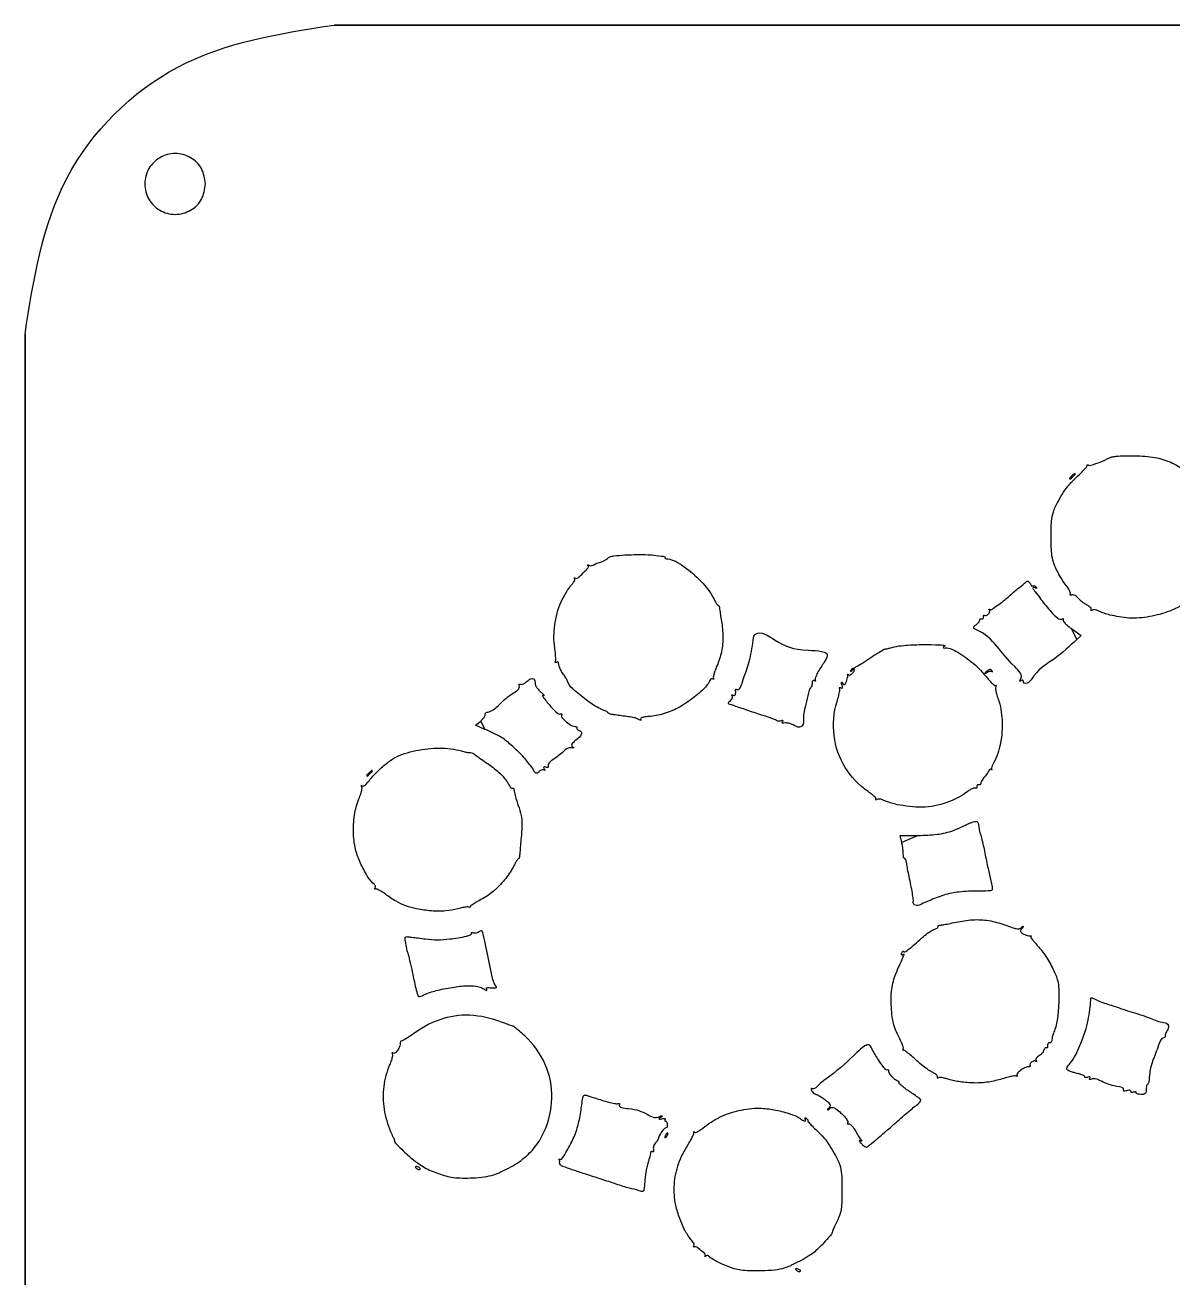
# Model space of a CAD drawing. Extents: x 39 to 164, y 11 to 266.
# Drawn here: x 39 to 113.3, y 185.1 to 266.2 of the extents above; entities that cross this region are included whole.
import ezdxf

# ---------------------------------------------------------------- set-up
doc = ezdxf.new("R2010")
doc.units = 0
doc.layers.add('Back', color=7, linetype='CONTINUOUS')
doc.layers.add('Layer_1', color=7, linetype='CONTINUOUS')

msp = doc.modelspace()

# ---------------------------------------------------------------- linework, layer by layer
at = {"layer": 'Back', "color": 7}
for points in [[(106.586996, 236.827279), (106.586996, 236.827279)], [(109.196931, 227.989346), (109.19694, 227.989357)], [(106.720993, 227.10886), (107.353216, 226.660474), (107.063317, 226.407047)], [(101.11854, 224.204497), (101.118546, 224.204506)], [(103.604204, 223.700649), (103.604207, 223.700652)], [(68.757504, 220.590089), (68.150765, 220.856907), (68.479413, 221.130028)], [(78.623327, 221.281257), (78.623327, 221.281248)], [(88.704976, 220.88833), (88.704976, 220.888341)], [(61.099426, 217.614981), (61.099426, 217.614981)], [(71.849821, 218.050156), (71.84979, 218.050168)], [(95.426059, 215.715476), (95.426062, 215.715513)], [(95.733825, 213.276898), (95.638832, 213.727187), (96.79408, 213.728033)], [(96.543772, 209.241408), (96.543772, 209.241233)], [(64.33078, 208.975578), (64.330783, 208.975592)], [(64.406196, 203.379833), (64.406196, 203.379833)], [(99.625635, 197.761401), (99.625635, 197.761393)], [(110.907364, 197.086935), (110.907364, 197.08693)], [(80.433421, 194.309936), (80.433421, 194.309936)], [(93.090486, 193.815071), (93.090486, 193.815071)], [(64.269521, 192.232056), (64.269521, 192.232056)], [(66.227906, 191.689946), (66.227906, 191.689946)], [(77.256219, 191.160607), (77.256214, 191.16061)], [(84.892859, 185.679206), (84.892859, 185.679217)], [(88.877552, 185.62783), (88.877552, 185.62783)]]:
    msp.add_lwpolyline(points, close=True, dxfattribs=at)
for points, knots in [([(109.19694, 227.989357), (109.075002, 228.028079), (108.851277, 228.099125), (108.568607, 228.195398), (108.383912, 228.28177), (108.261107, 228.338268), (108.155048, 228.339381), (108.065466, 228.318293), (108.013376, 228.266572), (107.955506, 228.293148), (108.012754, 228.350356), (107.984266, 228.44642), (107.882169, 228.543001), (107.718529, 228.636244), (107.521003, 228.751057), (107.328681, 228.90056), (107.171546, 229.065525), (107.033373, 229.206564), (106.892041, 229.286616), (106.761719, 229.29987), (106.689386, 229.256451), (106.618692, 229.287044), (106.675019, 229.365388), (106.631703, 229.49913), (106.535103, 229.690337), (106.350094, 229.933233), (106.128194, 230.243805), (105.909678, 230.616244), (105.686384, 231.048096), (105.484414, 231.543401), (105.402687, 232.241008), (105.413409, 233.085897), (105.385777, 233.939848), (105.528279, 234.727771), (105.854331, 235.332762), (106.18626, 235.935921), (106.58482, 236.459194), (107.002569, 236.87854), (107.388916, 237.216089), (107.5847, 237.472182), (107.751468, 237.612349), (107.719848, 237.704714), (107.772013, 237.719702), (107.887246, 237.633093), (108.24715, 237.800839), (108.741257, 237.908474), (109.201159, 238.211063), (109.694293, 238.282159), (110.192633, 238.298435), (111.029688, 238.302312), (112.04699, 238.241353), (113.173131, 237.921644), (113.877147, 237.478197), (114.345902, 237.126006), (114.543286, 237.03658), (114.692035, 236.932945), (114.735029, 236.992267), (114.762728, 236.975385), (114.695028, 236.92174), (114.838683, 236.775549), (114.933945, 236.553452), (115.527912, 235.849836), (116.17513, 234.54753), (116.368502, 232.537263), (115.950848, 231.119015), (115.523422, 230.342236), (115.387161, 230.100457), (115.277453, 229.9323), (115.126625, 229.797249), (114.940073, 229.58319), (114.70157, 229.319877), (114.457183, 229.053544), (114.281813, 228.909308), (114.139457, 228.795363), (114.084471, 228.85426), (114.042642, 228.817918), (114.055106, 228.721875), (113.828515, 228.609112), (113.538151, 228.437078), (112.826809, 228.128533), (111.793324, 227.846344), (110.461429, 227.732782), (109.606527, 227.90624), (109.196931, 227.989346)], [0, 0, 0, 0, 0.384055, 0.704649, 0.893157, 0.997896, 1.105336, 1.203546, 1.272359, 1.299028, 1.35309, 1.437178, 1.57687, 1.765747, 2.002007, 2.261946, 2.492574, 2.685861, 2.851236, 2.972916, 3.055263, 3.096056, 3.151175, 3.273882, 3.501977, 3.798097, 4.184616, 4.648341, 5.090901, 5.644528, 6.240536, 7.180807, 8.18219, 8.798564, 9.555055, 10.225854, 10.866596, 11.516102, 12.009973, 12.374874, 12.536367, 12.576912, 12.60829, 12.665129, 12.988986, 13.613856, 14.28106, 14.562264, 15.09881, 15.777484, 17.073117, 18.148454, 19.234267, 19.58683, 19.8479, 19.966541, 20.002898, 20.013533, 20.045623, 20.172714, 20.466074, 20.866888, 22.83192, 24.795278, 26.768243, 27.155186, 27.454525, 27.602236, 27.753719, 28.058856, 28.451721, 28.831234, 29.103223, 29.217311, 29.259696, 29.293435, 29.349346, 29.526884, 29.920399, 30.451256, 31.794669, 33.15279, 34.401997, 34.401997, 34.401997, 34.401997]), ([(106.586996, 236.827279), (106.596408, 236.842723), (106.624645, 236.889059), (106.703747, 236.960098), (106.80891, 237.019354), (106.899731, 237.173181), (106.991633, 237.084637), (106.801675, 236.972831), (106.755348, 236.878893), (106.624961, 236.750162), (106.596684, 236.807601), (106.586996, 236.827279)], [0, 0, 0, 0, 0.054319, 0.16297, 0.304261, 0.469761, 0.488035, 0.651934, 0.860233, 0.967735, 1.023754, 1.023754, 1.023754, 1.023754]), ([(78.623327, 221.281248), (78.55406, 221.303618), (78.365911, 221.36438), (78.020489, 221.416611), (77.606692, 221.466118), (77.213929, 221.51367), (76.931671, 221.55579), (76.758217, 221.619633), (76.655546, 221.740775), (76.448511, 221.823808), (76.004768, 222.010937), (75.343539, 222.440393), (74.683609, 222.995238), (74.192865, 223.427835), (74.100753, 223.7457), (73.98502, 223.926616), (73.83583, 224.150957), (73.682538, 224.387726), (73.575497, 224.608994), (73.521551, 224.784762), (73.528401, 224.905876), (73.460552, 224.977892), (73.383788, 224.949586), (73.338128, 224.904365), (73.281028, 224.931231), (73.35772, 225.017647), (73.328132, 225.190597), (73.331405, 225.489674), (73.197543, 226.213099), (73.214684, 227.374528), (73.594225, 228.814365), (74.145683, 229.703851), (74.517393, 230.130142), (74.571123, 230.252737), (74.579499, 230.346964), (74.510013, 230.389979), (74.555772, 230.41643), (74.676576, 230.29227), (75.013866, 230.609063), (75.186367, 230.803736), (75.543817, 231.113957), (75.380846, 231.231709), (75.432099, 231.252791), (75.575411, 231.113663), (76.003859, 231.394008), (76.473268, 231.438869), (76.797831, 231.773536), (77.247722, 231.839719), (77.843859, 231.882206), (78.645454, 231.908888), (79.493467, 231.896463), (79.974427, 231.816547), (80.42885, 231.789199), (80.399837, 231.650834), (80.492904, 231.624024), (80.886004, 231.60901), (81.740828, 231.094807), (82.716862, 230.25108), (83.403869, 229.415422), (83.658765, 228.865248), (83.751896, 228.706627), (83.828451, 228.619009), (83.896811, 228.599203), (83.923662, 228.536978), (83.938911, 228.429073), (83.961758, 228.217565), (84.015028, 227.885467), (84.120227, 227.289779), (84.188793, 226.4781), (84.069949, 225.494993), (83.817603, 224.781667), (83.607162, 224.309969), (83.557399, 224.081506), (83.519706, 223.927738), (83.590756, 223.857286), (83.543709, 223.819257), (83.49548, 223.869408), (83.41317, 223.875517), (83.331458, 223.81083), (83.214051, 223.513441), (82.742635, 223.022138), (81.979761, 222.410256), (81.18335, 221.91106), (80.493263, 221.647221), (79.972264, 221.49541), (79.516171, 221.437822), (79.143739, 221.398197), (78.944843, 221.372595), (78.778846, 221.286792), (78.897317, 221.178052), (78.730688, 221.200086), (78.67003, 221.245947), (78.623327, 221.281257)], [0, 0, 0, 0, 0.218128, 0.592502, 1.044135, 1.470115, 1.777407, 1.903821, 2.00995, 2.242705, 2.555976, 3.46487, 4.57068, 5.200455, 5.325635, 5.554233, 5.839144, 6.136284, 6.398727, 6.574982, 6.682921, 6.750479, 6.829287, 6.898191, 6.924821, 6.979281, 7.145648, 7.462305, 7.864753, 9.35212, 10.9005, 12.276115, 12.45152, 12.587195, 12.673212, 12.72286, 12.740357, 12.800663, 13.149411, 13.695549, 14.011839, 14.061096, 14.080065, 14.144625, 14.587543, 15.279161, 15.620898, 15.898712, 16.608712, 17.424071, 18.337709, 18.996723, 19.232546, 19.280113, 19.351943, 19.463615, 20.536538, 22.088411, 23.442351, 23.705224, 23.902954, 23.997205, 24.043183, 24.1055, 24.182499, 24.37595, 24.739186, 25.193683, 26.189866, 27.172257, 28.135758, 28.455932, 28.709113, 28.848826, 28.906343, 28.931573, 28.993753, 29.072325, 29.16437, 29.282392, 30.023109, 31.149383, 32.237841, 32.815924, 33.364117, 33.85557, 34.208682, 34.44788, 34.535621, 34.630147, 34.689063, 34.886229, 34.886229, 34.886229, 34.886229]), ([(103.604207, 223.700652), (103.600716, 223.720841), (103.593874, 223.760416), (103.522189, 223.773769), (103.462441, 223.749533), (103.411409, 223.699789), (103.35793, 223.736659), (103.66104, 224.071621), (102.702554, 224.937231), (101.936279, 225.952019), (101.109855, 226.843994), (100.377556, 227.105295), (100.399498, 227.282579), (100.557462, 227.347566), (100.673787, 227.464959), (100.759095, 227.564484), (100.780718, 227.652109), (100.772134, 227.721753), (100.834794, 227.755081), (100.899802, 227.744931), (100.974983, 227.74131), (101.029292, 227.800571), (101.025025, 227.874079), (101.008283, 227.936928), (101.049733, 227.992458), (101.141115, 227.939876), (101.296355, 227.979026), (101.409596, 228.128293), (101.453422, 228.280103), (101.354379, 228.352574), (101.406516, 228.370972), (101.492169, 228.279306), (101.77642, 228.526896), (102.160366, 228.754628), (102.692471, 229.216396), (103.202234, 229.686245), (103.605389, 229.934026), (103.828405, 230.209492), (103.956932, 230.152573), (104.012894, 230.086806), (104.054998, 229.999987), (104.0957, 229.919187), (104.162211, 229.864177), (104.231829, 229.879489), (104.296866, 229.90097), (104.372504, 229.86417), (104.414097, 229.808014), (104.470905, 229.748761), (104.422169, 229.699439), (104.354059, 229.772914), (104.131136, 229.800673), (104.506541, 229.341244), (104.766045, 228.9376), (105.328207, 228.282531), (105.706875, 227.860109), (106.052713, 227.659273), (106.152427, 227.7678), (106.214417, 227.73648), (106.131433, 227.660017), (106.257834, 227.506883), (106.42741, 227.326794), (106.613344, 227.188771), (106.720993, 227.10886)], [0, 0, 0, 0, 0.055886, 0.109546, 0.186265, 0.256782, 0.282927, 0.345035, 1.279115, 3.039343, 4.767748, 4.935433, 5.021611, 5.229082, 5.392792, 5.525995, 5.610105, 5.662509, 5.715923, 5.789921, 5.863794, 5.927387, 6.003483, 6.074333, 6.117761, 6.171566, 6.342664, 6.552621, 6.719724, 6.766955, 6.786184, 6.850458, 7.089066, 7.63372, 8.381497, 9.126988, 9.678472, 9.91795, 9.982012, 10.070643, 10.17361, 10.269612, 10.345146, 10.406951, 10.472033, 10.546862, 10.632997, 10.705143, 10.731428, 10.80372, 10.943061, 11.222038, 11.877614, 12.903175, 13.511345, 13.776819, 13.852779, 13.879938, 13.941533, 14.075094, 14.360876, 14.753846, 14.753846, 14.753846, 14.753846]), ([(88.704976, 220.888341), (88.627053, 220.917681), (88.480911, 220.972707), (88.279105, 221.009062), (88.127244, 221.019909), (88.038593, 220.963277), (87.974882, 221.013914), (88.020549, 221.073009), (88.068013, 221.137282), (87.992416, 221.181511), (87.913697, 221.132024), (87.809383, 221.11596), (87.702184, 221.118523), (87.602676, 221.175288), (87.470011, 221.253963), (87.263664, 221.3281), (86.981357, 221.418701), (86.613974, 221.529135), (86.179837, 221.67301), (85.71843, 221.828746), (85.295162, 221.980205), (84.939132, 222.088903), (84.715267, 222.186358), (84.527059, 222.200913), (84.513602, 222.356506), (84.645868, 222.428059), (84.731822, 222.545633), (84.777233, 222.659851), (84.775906, 222.75133), (84.714773, 222.810186), (84.769729, 222.846764), (84.824689, 222.785643), (84.950069, 222.776577), (85.000723, 222.955197), (84.975748, 223.06371), (84.971266, 223.177243), (85.025109, 223.189718), (85.237113, 223.047405), (85.560712, 224.121593), (85.88532, 224.887244), (86.063182, 225.958916), (86.138014, 226.526519), (86.173818, 226.685581), (86.597476, 227.005581), (87.949607, 226.038691), (88.922023, 225.663298), (91.072447, 225.687128), (90.837683, 225.142229), (90.694058, 224.917278), (90.493165, 224.602881), (90.282087, 224.275598), (90.178538, 224.010708), (90.089905, 223.820637), (90.179528, 223.741653), (90.127728, 223.697103), (90.076744, 223.750939), (89.996927, 223.77619), (89.931847, 223.692753), (89.936099, 223.583696), (89.922591, 223.46322), (89.893392, 223.352842), (89.756894, 223.220149), (89.650115, 222.817946), (89.514735, 222.141716), (89.332151, 221.472443), (89.396743, 220.861983), (89.038891, 220.665377), (88.841944, 220.796877), (88.704976, 220.88833)], [0, 0, 0, 0, 0.249155, 0.467282, 0.614054, 0.701056, 0.740041, 0.812786, 0.886156, 0.927616, 1.025444, 1.139107, 1.247271, 1.336902, 1.477343, 1.711487, 1.990397, 2.368344, 2.86153, 3.363269, 3.826551, 4.218867, 4.45531, 4.605776, 4.678303, 4.854063, 4.997532, 5.119303, 5.211473, 5.273161, 5.29932, 5.369752, 5.478284, 5.609067, 5.825198, 5.866247, 5.902664, 5.961663, 6.583988, 7.961895, 9.341024, 9.554768, 9.714675, 9.801905, 11.087896, 13.379583, 14.658992, 14.773106, 15.065347, 15.474067, 15.892028, 16.211301, 16.373393, 16.441366, 16.46749, 16.539086, 16.618313, 16.690377, 16.810712, 16.941215, 17.05686, 17.141109, 17.500718, 18.256621, 19.221157, 19.660337, 19.855613, 20.301536, 20.301536, 20.301536, 20.301536]), ([(107.063317, 226.407047), (106.588069, 225.962076), (105.68097, 225.112767), (104.494221, 224.494206), (103.919588, 223.481687), (103.63291, 223.588801), (103.609463, 223.640597), (103.606075, 223.679283), (103.604204, 223.700649)], [0, 0, 0, 0, 1.905107, 3.636245, 4.416437, 4.456787, 4.509331, 4.574145, 4.574145, 4.574145, 4.574145]), ([(95.426062, 215.715513), (95.304082, 215.749321), (95.072348, 215.813549), (94.768783, 215.9089), (94.546754, 216.003369), (94.382947, 216.071707), (94.247116, 216.085812), (94.132199, 216.070696), (94.083096, 216.020661), (94.022236, 216.030583), (94.104796, 216.090523), (93.983418, 216.222963), (93.832665, 216.371789), (93.034718, 216.899161), (91.930965, 218.043598), (91.19626, 220.180056), (91.345473, 221.820429), (91.660118, 222.74482), (91.695358, 223.042724), (91.749007, 223.210512), (91.673349, 223.303223), (91.742453, 223.316816), (91.786755, 223.275871), (91.882433, 223.22046), (91.912178, 223.351691), (91.870696, 223.466749), (91.809091, 223.572559), (91.847608, 223.689798), (91.915819, 223.555886), (91.974365, 223.462938), (92.111395, 223.54239), (92.140374, 223.694097), (92.205407, 223.853989), (92.229048, 223.995673), (92.250886, 224.094652), (92.219146, 224.15183), (92.249477, 224.180321), (92.27531, 224.083907), (92.452488, 224.134624), (92.569846, 224.258951), (92.68643, 224.390841), (92.652267, 224.517935), (92.576732, 224.476672), (92.526992, 224.415914), (92.496447, 224.340766), (92.412826, 224.314086), (92.450575, 224.41062), (92.470374, 224.465657), (92.517255, 224.530103), (92.62739, 224.550625), (92.832833, 224.672037), (93.194984, 224.886871), (93.658207, 225.190384), (94.111345, 225.497442), (94.441795, 225.684941), (94.630351, 225.817601), (94.783458, 225.796614), (94.97893, 225.863266), (95.518889, 226.013117), (96.662421, 226.073064), (97.150893, 226.087417), (98.72306, 226.050246), (98.390459, 225.914627), (98.451872, 225.840826), (98.812294, 225.915502), (99.479405, 225.510973), (100.40906, 224.88448), (101.0682, 224.174464), (101.48237, 223.649277), (101.653299, 223.510556), (101.781273, 223.393107), (101.848069, 223.467347), (101.847416, 223.403174), (101.785549, 223.34391), (101.807277, 223.141391), (101.860548, 222.878751), (102.103687, 222.233132), (102.291251, 221.154381), (102.183299, 219.72538), (101.871175, 218.743056), (101.59298, 218.242529), (101.558867, 218.112165), (101.532068, 218.019741), (101.585202, 217.982011), (101.557534, 217.961851), (101.463582, 218.083715), (101.223763, 217.654089), (101.024052, 217.452445), (100.836286, 217.171745), (100.842066, 217.010192), (100.778264, 216.990007), (100.716574, 217.000582), (100.640563, 217.004126), (100.586402, 216.944631), (100.590678, 216.872733), (100.607077, 216.806141), (100.553361, 216.757229), (100.480154, 216.807301), (100.346993, 216.782656), (100.172546, 216.6947), (99.650372, 216.298028), (98.643828, 215.757051), (97.04832, 215.462028), (95.967324, 215.630913), (95.426059, 215.715476)], [0, 0, 0, 0, 0.379884, 0.721698, 0.952329, 1.105591, 1.249136, 1.362496, 1.433077, 1.455247, 1.501254, 1.610686, 1.864626, 2.223468, 4.383985, 6.571644, 8.768979, 9.179537, 9.497739, 9.660064, 9.712471, 9.742364, 9.821538, 9.910868, 9.975695, 10.138902, 10.295989, 10.332537, 10.435668, 10.56041, 10.64036, 10.831558, 11.00635, 11.15966, 11.260924, 11.308689, 11.322301, 11.361615, 11.497504, 11.725216, 11.933328, 11.980836, 12.031483, 12.129723, 12.236219, 12.266532, 12.335059, 12.421071, 12.493258, 12.547528, 12.748552, 13.203122, 13.814161, 14.411866, 14.831322, 14.982686, 15.063589, 15.280354, 15.588478, 16.774584, 18.256473, 18.835927, 18.919252, 18.957741, 19.068345, 19.930172, 21.15027, 22.479073, 22.838654, 23.097115, 23.211075, 23.252293, 23.277126, 23.349841, 23.517453, 23.816304, 24.190021, 25.559241, 27.078104, 28.43999, 28.627349, 28.774057, 28.855886, 28.891575, 28.902054, 28.940616, 29.233798, 29.773068, 30.119155, 30.160967, 30.211318, 30.285685, 30.35956, 30.423152, 30.499248, 30.56872, 30.613885, 30.677056, 30.796043, 31.001775, 31.262908, 32.757767, 34.388214, 36.0233, 36.0233, 36.0233, 36.0233]), ([(68.479413, 221.130028), (68.534423, 221.180983), (68.634591, 221.273768), (68.746224, 221.414545), (68.779666, 221.537439), (68.773703, 221.632858), (68.844344, 221.694844), (69.164822, 221.729738), (69.750908, 222.231317), (70.260328, 222.783513), (71.0672, 223.216011), (70.948967, 223.490406), (70.998831, 223.541005), (71.066665, 223.489642), (71.183747, 223.502377), (71.331309, 223.576945), (71.510783, 223.716134), (71.672372, 223.878126), (71.937671, 223.89669), (71.986767, 223.722356), (71.999489, 223.607228), (72.012329, 223.528549), (72.015915, 223.432564), (72.089906, 223.314678), (72.207658, 223.172885), (72.380379, 223.005717), (72.471715, 222.916669), (72.616993, 222.773362), (72.534732, 222.796981), (72.452911, 222.81621), (72.544372, 222.655626), (72.706587, 222.432603), (73.039632, 222.017876), (73.344145, 221.708429), (73.591225, 221.540904), (73.697527, 221.622003), (73.739391, 221.563072), (73.656582, 221.430063), (73.917001, 221.166188), (74.18511, 220.937251), (74.495105, 220.77011), (74.665069, 220.769533), (74.720908, 220.732277), (74.700467, 220.680877), (74.692913, 220.622131), (74.753719, 220.563959), (74.865454, 220.515012), (75.062034, 220.408036), (74.907323, 220.093747), (74.669077, 219.91288), (74.45616, 219.739783), (74.327551, 219.569769), (74.398408, 219.463456), (74.519014, 219.429244), (74.45329, 219.355992), (74.190792, 219.491308), (73.727816, 219.042295), (73.300587, 218.707907), (72.788232, 218.377195), (72.864631, 218.132489), (72.774551, 218.103467), (72.693261, 218.131288), (72.604377, 218.188411), (72.529372, 218.118532), (72.597204, 218.039601), (72.631114, 217.993791), (72.63796, 217.92131), (72.577949, 217.980989), (72.502653, 217.984435), (72.383636, 217.943198), (72.261628, 217.861098), (72.140507, 217.712904), (71.936565, 217.82982), (71.88532, 217.959988), (71.849821, 218.050156)], [0, 0, 0, 0, 0.225619, 0.410836, 0.526879, 0.603301, 0.682762, 0.777307, 1.561093, 2.780826, 3.465439, 3.534488, 3.574505, 3.637366, 3.745161, 3.915699, 4.127565, 4.425235, 4.597613, 4.795557, 4.86892, 4.954394, 5.033478, 5.153112, 5.356717, 5.60402, 5.810393, 5.906454, 5.95091, 6.00837, 6.102244, 6.304007, 7.037553, 7.514031, 7.729762, 7.790363, 7.828192, 7.90216, 8.202145, 8.698304, 9.096605, 9.1695, 9.217779, 9.262327, 9.315897, 9.388884, 9.486625, 9.704095, 9.923666, 10.344515, 10.63482, 10.781241, 10.893615, 10.990051, 11.019942, 11.137486, 11.720165, 12.589643, 13.09702, 13.165286, 13.222602, 13.326707, 13.438111, 13.481709, 13.583421, 13.665934, 13.694741, 13.738582, 13.822692, 13.943801, 14.093722, 14.284944, 14.41269, 14.700666, 14.700666, 14.700666, 14.700666]), ([(101.118546, 224.204506), (101.125823, 224.221466), (101.145758, 224.26793), (101.210863, 224.33254), (101.296894, 224.408207), (101.384883, 224.483044), (101.507668, 224.483505), (101.554005, 224.394549), (101.597791, 224.34707), (101.594824, 224.282971), (101.53997, 224.341931), (101.476549, 224.35435), (101.375032, 224.338842), (101.286402, 224.278949), (101.214868, 224.230492), (101.152848, 224.181515), (101.126094, 224.199437), (101.11854, 224.204497)], [0, 0, 0, 0, 0.055033, 0.150768, 0.269307, 0.403298, 0.486739, 0.595098, 0.669184, 0.693418, 0.738484, 0.817169, 0.914956, 1.027372, 1.130109, 1.195617, 1.221393, 1.221393, 1.221393, 1.221393]), ([(71.84979, 218.050168), (71.670972, 218.284657), (71.248721, 218.838364), (70.516823, 219.513819), (69.911146, 220.051678), (69.43235, 220.277598), (69.111521, 220.43196), (68.876066, 220.537131), (68.757504, 220.590089)], [0, 0, 0, 0, 0.882749, 2.08447, 2.98872, 3.284231, 3.668216, 4.057681, 4.057681, 4.057681, 4.057681]), ([(64.330783, 208.975592), (64.092081, 209.032523), (63.629141, 209.142937), (62.945644, 209.47412), (62.438525, 209.833504), (62.039643, 210.127247), (61.821398, 210.217198), (61.680548, 210.306511), (61.612734, 210.229318), (61.608198, 210.287718), (61.649127, 210.327736), (61.671888, 210.406091), (61.658333, 210.491501), (61.457763, 210.663703), (61.12495, 211.088384), (60.743283, 211.816679), (60.35026, 212.745288), (60.214138, 213.846245), (60.261081, 215.01046), (60.496557, 215.869219), (60.728351, 216.403057), (60.783105, 216.654377), (60.816044, 216.840979), (60.736563, 216.908547), (60.766307, 216.970011), (60.828741, 216.909052), (60.924369, 216.923606), (61.035542, 216.997749), (61.251836, 217.278504), (61.654314, 217.7455), (62.237293, 218.280253), (63.070251, 218.914002), (64.302263, 219.251858), (65.78117, 219.451249), (66.875797, 219.298053), (67.493914, 219.13577), (67.68637, 219.074579), (67.933465, 219.105549), (68.361203, 218.741454), (68.992699, 218.349767), (69.597771, 217.880253), (69.96616, 217.493813), (70.169084, 217.249257), (70.295225, 217.034631), (70.364725, 216.880337), (70.440042, 216.783458), (70.526003, 216.771243), (70.582488, 216.80615), (70.631794, 216.759293), (70.622598, 216.651648), (70.677832, 216.441598), (70.767967, 216.095964), (70.92508, 215.607826), (71.105257, 215.065006), (71.17025, 214.412796), (71.114899, 213.799546), (71.067824, 213.214728), (71.025761, 212.786709), (71.01158, 212.490594), (70.983607, 212.342369), (70.97983, 212.247583), (70.913492, 212.225161), (70.834445, 212.135151), (70.724529, 211.947368), (70.480209, 211.483407), (70.044132, 210.818137), (69.335477, 210.09906), (68.673426, 209.651241), (68.173896, 209.405987), (67.956623, 209.254748), (67.810346, 209.163676), (67.804923, 209.081974), (67.752043, 209.067457), (67.68538, 209.109682), (67.529785, 209.095768), (67.297887, 209.05904), (66.849353, 208.930904), (66.173684, 208.812143), (65.269282, 208.815221), (64.648963, 208.921212), (64.33078, 208.975578)], [0, 0, 0, 0, 0.734674, 1.424828, 2.256702, 2.614124, 2.87942, 3.004864, 3.046281, 3.068396, 3.135582, 3.221149, 3.301051, 3.379398, 3.990354, 4.926858, 5.831553, 7.001323, 8.218395, 9.305284, 9.660811, 9.943748, 10.102519, 10.177119, 10.204114, 10.264964, 10.355461, 10.487195, 10.653563, 11.415638, 12.334975, 13.024913, 14.533063, 16.080001, 17.494655, 17.796451, 18.008577, 18.088002, 18.529769, 19.526482, 20.420406, 20.788702, 21.129186, 21.372082, 21.529149, 21.64442, 21.716251, 21.771672, 21.817682, 21.884233, 22.083297, 22.46795, 22.956163, 23.622105, 24.177731, 24.90715, 25.466851, 25.934317, 26.208346, 26.334455, 26.415633, 26.444931, 26.532636, 26.766569, 27.099967, 28.104105, 29.142065, 30.103176, 30.497248, 30.791354, 30.926301, 30.969234, 31.008517, 31.063408, 31.197765, 31.453675, 31.779972, 32.588802, 33.507464, 34.474913, 34.474913, 34.474913, 34.474913]), ([(61.099426, 217.614981), (61.108838, 217.630426), (61.137074, 217.676762), (61.216177, 217.747803), (61.321339, 217.807059), (61.412162, 217.960885), (61.504061, 217.872338), (61.314107, 217.760534), (61.267777, 217.666597), (61.137392, 217.537867), (61.109114, 217.595304), (61.099426, 217.614981)], [0, 0, 0, 0, 0.05432, 0.162971, 0.304263, 0.469761, 0.488037, 0.651936, 0.860233, 0.967735, 1.023753, 1.023753, 1.023753, 1.023753]), ([(96.79408, 213.728033), (97.206111, 213.736695), (97.97682, 213.752896), (99.127847, 214.017132), (99.864101, 214.400345), (100.341755, 214.609129), (100.494637, 214.650266), (100.703008, 214.598306), (100.705946, 214.110426), (100.93968, 213.511158), (101.104756, 212.570161), (101.305914, 211.662501), (101.46031, 210.907902), (101.558995, 210.488751), (101.625105, 210.151875), (101.141174, 210.124373), (100.513986, 210.129423), (99.500971, 210.099436), (98.444799, 209.90146), (97.639217, 209.556002), (97.080842, 209.312823), (96.747379, 209.163917), (96.595578, 209.221691), (96.543772, 209.241408)], [0, 0, 0, 0, 1.234556, 2.309254, 3.505852, 3.711807, 3.874932, 3.97443, 4.305929, 5.054715, 6.059883, 7.086608, 7.891601, 8.300601, 8.487521, 8.743059, 9.425702, 10.624959, 11.646889, 12.668618, 13.211642, 13.524406, 13.686444, 13.686444, 13.686444, 13.686444]), ([(96.543772, 209.241233), (96.523549, 209.265741), (96.487627, 209.309275), (96.449927, 209.381916), (96.491402, 209.475932), (96.466139, 209.681089), (96.420129, 210.033235), (96.321776, 210.518085), (96.21499, 211.041554), (96.120963, 211.503392), (96.067689, 211.850897), (96.018997, 212.059934), (95.991307, 212.198228), (95.92081, 212.236655), (95.852089, 212.258482), (95.844438, 212.378196), (95.829463, 212.527235), (95.820091, 212.750223), (95.784586, 213.005248), (95.750668, 213.18676), (95.733825, 213.276898)], [0, 0, 0, 0, 0.097123, 0.172526, 0.223247, 0.390965, 0.776699, 1.29952, 1.869846, 2.379514, 2.718259, 2.912186, 3.044744, 3.101289, 3.146494, 3.248426, 3.402993, 3.625751, 3.90431, 4.179099, 4.179099, 4.179099, 4.179099]), ([(64.406196, 203.379833), (64.382876, 203.45348), (64.309315, 203.685791), (64.210442, 204.138971), (64.07984, 204.734038), (63.95219, 205.340004), (63.842101, 205.817369), (63.765861, 206.118303), (63.7025, 206.293351), (63.668303, 206.434209), (63.641125, 206.582346), (63.619032, 206.729977), (63.594289, 206.871956), (63.565293, 206.989401), (63.55059, 207.10415), (63.653505, 207.167691), (63.810646, 207.149283), (64.071975, 207.116304), (64.452047, 207.068236), (65.003319, 206.99256), (65.691181, 206.926306), (66.568219, 207.007921), (67.256765, 207.114311), (67.700633, 207.236413), (67.834904, 207.285464), (67.87567, 207.365625), (67.842837, 207.427944), (67.926938, 207.434709), (67.998128, 207.400974), (68.120949, 207.384611), (68.254416, 207.413037), (68.377587, 207.482985), (68.570642, 207.636323), (68.694229, 207.117878), (68.841663, 206.392652), (69.084415, 205.295447), (69.256267, 204.352269), (69.415093, 204.038309), (69.55699, 203.859045), (69.24037, 203.863738), (69.089242, 203.858483), (68.907474, 203.89591), (68.822665, 203.825617), (68.87227, 203.768747), (68.896156, 203.67788), (68.764809, 203.739387), (68.658124, 203.816451), (68.412917, 203.929024), (68.096964, 203.985661), (67.53477, 204.019291), (66.722029, 203.918397), (65.787837, 203.743343), (65.036481, 203.537303), (64.684469, 203.342632), (64.471922, 203.267853), (64.426833, 203.344674), (64.406196, 203.379833)], [0, 0, 0, 0, 0.23168, 0.730811, 1.38992, 2.06009, 2.588158, 2.860098, 2.990347, 3.146109, 3.294292, 3.441777, 3.595262, 3.721598, 3.818509, 3.903713, 4.037178, 4.286118, 4.698168, 5.184123, 5.957559, 6.761767, 7.824009, 8.025122, 8.162858, 8.230038, 8.273137, 8.320499, 8.412018, 8.536155, 8.674538, 8.809752, 8.987814, 9.234934, 9.950907, 11.631366, 12.437844, 12.715036, 12.804031, 12.971256, 13.310614, 13.429766, 13.491012, 13.577857, 13.626824, 13.701081, 13.85941, 14.12014, 14.451144, 14.835361, 15.799164, 16.891949, 17.719524, 18.052968, 18.182282, 18.291416, 18.291416, 18.291416, 18.291416]), ([(99.625635, 197.761393), (99.494432, 197.783005), (99.237907, 197.82526), (98.89125, 197.89904), (98.615111, 197.98115), (98.405402, 198.049281), (98.240581, 198.063802), (98.122182, 198.061817), (98.061489, 198.002634), (98.015346, 198.041186), (98.076859, 198.095354), (98.025527, 198.208408), (97.895048, 198.307725), (97.666556, 198.424773), (97.356928, 198.609621), (96.996516, 198.890001), (96.629082, 199.211725), (96.308054, 199.525575), (96.049042, 199.70008), (95.905912, 199.839343), (95.813646, 199.811677), (95.799837, 199.865979), (95.858717, 199.932512), (95.793906, 200.127), (95.70073, 200.395697), (95.497282, 200.794177), (95.269459, 201.254535), (95.122179, 201.839407), (95.049954, 202.628178), (95.009153, 203.589435), (95.319385, 204.837289), (95.641309, 205.430817), (95.898666, 206.015037), (95.837271, 206.024885), (95.796776, 205.994637), (95.722585, 205.948655), (95.693436, 206.040487), (95.739537, 206.116937), (95.763978, 206.194505), (95.836479, 206.25346), (95.876896, 206.149549), (96.091045, 206.285248), (96.318414, 206.454702), (96.696427, 206.803466), (97.0871, 207.156), (97.455134, 207.444929), (97.745595, 207.6183), (97.93886, 207.689697), (98.056688, 207.747205), (98.087713, 207.821965), (98.074831, 207.884868), (98.15549, 207.914591), (98.279295, 207.929399), (98.53342, 207.96651), (98.909937, 208.039807), (99.56759, 208.183734), (100.440679, 208.314474), (101.517355, 208.228491), (102.360475, 207.969739), (102.930298, 207.732054), (103.263049, 207.669639), (103.454048, 207.702648), (103.560675, 207.878863), (103.62465, 207.780933), (103.481547, 207.702314), (103.396144, 207.583954), (103.459246, 207.416188), (103.621492, 207.352057), (103.779904, 207.271073), (103.918286, 207.232127), (104.024726, 207.21532), (104.079594, 207.24503), (104.122034, 207.220469), (104.054969, 207.171471), (104.163586, 207.033241), (104.275903, 206.853138), (104.641355, 206.480036), (105.085218, 205.890394), (105.529477, 205.113786), (105.897088, 204.252576), (105.910948, 203.24232), (105.870288, 202.219458), (105.74129, 201.416644), (105.554538, 200.952855), (105.480031, 200.703082), (105.450153, 200.517483), (105.442294, 200.39546), (105.386475, 200.315638), (105.306028, 200.311193), (105.225294, 200.306805), (105.175562, 200.224889), (105.173392, 200.130097), (105.17848, 200.048692), (105.148768, 199.967826), (105.085022, 199.98459), (105.015386, 199.986703), (104.951617, 199.903735), (104.907915, 199.790388), (104.83893, 199.651413), (104.727527, 199.525309), (104.594813, 199.435798), (104.477227, 199.364091), (104.410509, 199.268496), (104.412518, 199.177509), (104.467601, 199.128664), (104.429716, 199.080477), (104.346475, 199.160174), (104.191898, 199.097937), (104.04495, 198.992358), (104.016335, 198.855157), (104.059481, 198.780847), (103.999345, 198.758493), (103.857277, 198.760961), (103.57306, 198.640742), (103.35297, 198.477496), (103.12872, 198.255964), (103.226335, 198.162952), (103.187354, 198.120408), (103.112642, 198.190481), (102.941222, 198.149928), (102.675931, 198.114354), (102.17373, 197.946959), (101.458291, 197.765851), (100.538027, 197.676457), (99.9271, 197.733335), (99.625635, 197.761401)], [0, 0, 0, 0, 0.398961, 0.780031, 1.061735, 1.263959, 1.438654, 1.555887, 1.616774, 1.641871, 1.699066, 1.791099, 1.961817, 2.197799, 2.555467, 3.044585, 3.562556, 4.026386, 4.372721, 4.530894, 4.572412, 4.60474, 4.663367, 4.821316, 5.142393, 5.56409, 6.14058, 6.686672, 7.35927, 8.512121, 9.589603, 11.006795, 11.049851, 11.082046, 11.150466, 11.221534, 11.267996, 11.379268, 11.479313, 11.533194, 11.586295, 11.718518, 12.079477, 12.603467, 13.181052, 13.682294, 14.003113, 14.184102, 14.311332, 14.372546, 14.415957, 14.481486, 14.580791, 14.815948, 15.232827, 15.741455, 16.831927, 17.869093, 18.953631, 19.454079, 19.736777, 19.930501, 20.07517, 20.093227, 20.246089, 20.409842, 20.519301, 20.725919, 20.903413, 21.057404, 21.159477, 21.21266, 21.234933, 21.271632, 21.381363, 21.637914, 21.994093, 22.889585, 23.876386, 24.668605, 25.665234, 26.858245, 27.75739, 28.077025, 28.356453, 28.537267, 28.63978, 28.722741, 28.798043, 28.871475, 28.951724, 29.053815, 29.150866, 29.21216, 29.260888, 29.322869, 29.414916, 29.540684, 29.698043, 29.873985, 30.038872, 30.176728, 30.285745, 30.370318, 30.433234, 30.458533, 30.51734, 30.690968, 30.902822, 31.045412, 31.076444, 31.117579, 31.18984, 31.541621, 31.940867, 32.165684, 32.22341, 32.247837, 32.304365, 32.459897, 32.750746, 33.119802, 34.035744, 34.966709, 35.873613, 35.873613, 35.873613, 35.873613]), ([(110.907364, 197.08693), (110.913997, 197.104482), (110.927964, 197.141442), (110.841657, 197.148692), (110.7702, 197.117903), (110.68035, 197.094394), (110.587128, 197.102508), (110.564936, 197.171086), (110.528302, 197.241892), (110.409602, 197.239577), (110.284783, 197.210993), (110.194873, 197.185536), (110.075613, 197.169853), (110.194382, 197.409612), (109.293516, 197.508292), (108.82066, 197.731783), (108.187963, 198.053426), (107.913711, 197.907233), (107.86258, 197.962745), (107.905579, 198.017111), (107.95435, 198.0862), (107.867647, 198.123733), (107.789019, 198.074865), (107.698831, 198.056295), (107.607479, 198.052845), (107.578212, 198.124517), (107.51248, 198.199566), (107.363878, 198.253334), (107.168553, 198.305764), (106.945714, 198.355701), (106.733066, 198.421049), (106.566319, 198.491089), (106.387927, 198.569175), (106.460929, 198.804784), (106.860064, 199.216632), (107.322539, 200.221053), (107.790844, 201.503867), (107.932235, 202.605195), (107.966243, 203.082676), (107.977748, 203.240082), (108.180672, 203.17136), (108.553696, 202.963317), (109.41854, 202.703738), (110.488937, 202.322134), (111.631707, 202.006937), (112.367775, 201.637623), (112.935201, 201.591078), (113.011443, 201.379125), (112.978915, 201.245042), (112.911683, 201.100128), (112.834126, 200.958054), (112.783842, 200.832602), (112.771274, 200.742938), (112.779962, 200.681726), (112.740369, 200.643684), (112.502892, 200.630062), (112.31009, 199.90345), (111.962929, 199.210958), (111.772632, 198.428851), (111.747313, 197.957432), (111.725238, 197.752986), (111.662383, 197.641167), (111.581984, 197.581224), (111.569895, 197.447882), (111.549825, 197.281767), (111.575904, 197.085875), (111.410163, 196.938907), (111.212019, 196.962692), (111.053842, 196.978873), (110.916122, 197.004528), (110.9096, 197.065902), (110.907364, 197.086935)], [0, 0, 0, 0, 0.045685, 0.096203, 0.193615, 0.299998, 0.37625, 0.435603, 0.500641, 0.599599, 0.748149, 0.878912, 0.944959, 0.984329, 1.500338, 2.553032, 3.24113, 3.317421, 3.354757, 3.426667, 3.500464, 3.544877, 3.653485, 3.760384, 3.835465, 3.887192, 3.972765, 4.133214, 4.344459, 4.58497, 4.819678, 4.998849, 5.161546, 5.299566, 5.625209, 6.939395, 8.478732, 9.835715, 10.018211, 10.120944, 10.168003, 10.573399, 11.509701, 12.775853, 14.042532, 14.97998, 15.385952, 15.478517, 15.616426, 15.786162, 15.959648, 16.102298, 16.186924, 16.232336, 16.277143, 16.331704, 16.9222, 18.023084, 18.939802, 19.235891, 19.450639, 19.545553, 19.612339, 19.740348, 19.913706, 20.13697, 20.276915, 20.511657, 20.68502, 20.79833, 20.857408, 20.857408, 20.857408, 20.857408]), ([(66.227906, 191.689946), (65.907885, 191.789936), (65.281796, 191.985555), (64.408248, 192.48632), (63.770073, 193.026184), (63.305943, 193.468903), (63.073183, 193.712077), (62.918865, 193.862528), (62.894018, 194.039481), (62.781709, 194.262301), (62.497448, 194.912443), (62.155515, 195.987325), (62.129364, 197.485297), (62.4266, 198.539292), (62.702952, 199.164817), (62.752643, 199.401938), (62.793098, 199.56134), (62.718437, 199.633846), (62.767188, 199.673012), (62.851293, 199.583565), (63.058395, 199.726081), (63.198013, 199.947514), (63.272842, 200.204169), (63.277942, 200.347022), (63.294248, 200.417311), (63.385297, 200.399438), (63.550124, 200.521207), (63.861002, 200.692001), (64.652403, 201.286683), (66.01085, 201.998508), (68.093481, 202.20056), (69.502184, 201.77683), (70.296348, 201.467832), (70.457979, 201.395226), (70.597025, 201.387794), (70.74584, 201.256822), (70.995298, 201.058308), (71.781805, 200.372793), (72.811324, 199.000711), (73.246385, 196.695274), (72.795896, 194.790866), (71.977062, 193.46741), (71.095173, 192.638695), (70.16651, 192.121522), (69.369129, 191.766137), (68.680969, 191.600346), (67.995493, 191.562408), (67.32177, 191.546165), (66.737029, 191.578219), (66.388261, 191.654756), (66.227906, 191.689946)], [0, 0, 0, 0, 1.003588, 1.963421, 2.994149, 3.509448, 3.877981, 4.020925, 4.130886, 4.398397, 4.766527, 6.261912, 7.747639, 9.187085, 9.519754, 9.782437, 9.926554, 9.986398, 10.01189, 10.076767, 10.271505, 10.596144, 10.926452, 11.01101, 11.063446, 11.094794, 11.255417, 11.644399, 12.180507, 14.20612, 16.169042, 18.286932, 18.543876, 18.732563, 18.813471, 18.950594, 19.300417, 19.78822, 22.066529, 24.293577, 26.605805, 27.756417, 28.924182, 30.19142, 30.92885, 31.537247, 32.302374, 32.982696, 33.560636, 34.052506, 34.052506, 34.052506, 34.052506]), ([(93.090486, 193.815071), (93.060493, 193.846), (93.018189, 193.889625), (92.951032, 194.007953), (93.053241, 193.973235), (93.100195, 193.910427), (93.167559, 193.975404), (92.897667, 194.246379), (92.77141, 194.587039), (92.520292, 194.93682), (92.329363, 195.085385), (92.240418, 195.024442), (92.209781, 195.088588), (92.260969, 195.167242), (92.187117, 195.336884), (92.033747, 195.533498), (91.773489, 195.786359), (91.529268, 196.010175), (91.259725, 196.159139), (91.077224, 196.090744), (90.991519, 195.933307), (90.892064, 196.001182), (91.056972, 196.096635), (91.124999, 196.234647), (91.014935, 196.44196), (90.815885, 196.586226), (90.592327, 196.758126), (90.388515, 196.888444), (90.207812, 196.967343), (90.0609, 197.028272), (89.951835, 197.116172), (89.88777, 197.215555), (89.850424, 197.29389), (89.882428, 197.367667), (90.034624, 197.262121), (90.458967, 197.705802), (91.377441, 198.33565), (92.48074, 199.313447), (93.193958, 200.040521), (93.648328, 200.249781), (93.893595, 199.736107), (94.174836, 199.253413), (94.48743, 198.83691), (94.720265, 198.502989), (94.848993, 198.568313), (94.901448, 198.513282), (94.900255, 198.378436), (95.043773, 198.171531), (95.244675, 197.959651), (95.430598, 197.828618), (95.546943, 197.809992), (95.567793, 197.767993), (95.541471, 197.700281), (95.660843, 197.583729), (95.830062, 197.432616), (96.108042, 197.236348), (96.401088, 197.041184), (96.663797, 196.860232), (96.845578, 196.740221), (97.013988, 196.614168), (96.858187, 196.397802), (96.624597, 196.235445), (96.281989, 195.94257), (95.888523, 195.611876), (95.447203, 195.228669), (94.988528, 194.826789), (94.540908, 194.435786), (94.149224, 194.094119), (93.83236, 193.816877), (93.608186, 193.669147), (93.44819, 193.528308), (93.323238, 193.601047), (93.213781, 193.687603), (93.134199, 193.769879), (93.090486, 193.815071)], [0, 0, 0, 0, 0.151517, 0.213712, 0.270992, 0.372628, 0.404157, 0.503916, 1.253392, 1.664376, 1.820089, 1.872535, 1.910978, 1.985399, 2.133634, 2.404107, 2.759379, 3.202843, 3.426278, 3.611727, 3.769667, 3.787926, 3.936843, 4.101672, 4.26147, 4.570867, 4.846663, 5.105614, 5.294031, 5.437588, 5.581712, 5.70446, 5.792554, 5.834146, 5.895354, 6.212717, 7.316711, 9.631862, 10.301096, 10.576037, 10.870057, 11.720695, 12.343697, 12.604066, 12.662175, 12.716688, 12.793917, 13.058816, 13.426596, 13.686108, 13.724278, 13.761645, 13.808286, 13.925974, 14.186349, 14.539306, 14.921525, 15.257026, 15.473177, 15.622535, 15.775831, 16.127492, 16.541803, 17.099556, 17.680069, 18.291681, 18.930923, 19.459403, 19.861038, 20.168404, 20.317245, 20.408226, 20.561729, 20.748801, 20.748801, 20.748801, 20.748801]), ([(77.256214, 191.16061), (76.927223, 191.267679), (76.273523, 191.480422), (75.370775, 191.779063), (74.597122, 192.01766), (74.045451, 192.227153), (73.694517, 192.339152), (73.551283, 192.520222), (73.603084, 192.619139), (73.591106, 192.69845), (73.568372, 192.739615), (73.515605, 192.767088), (73.570452, 192.775371), (73.723539, 192.708538), (74.040268, 193.309482), (74.381654, 193.866608), (74.697538, 194.622298), (74.848396, 195.238892), (74.941286, 195.702469), (75.002788, 196.195751), (75.062292, 196.566083), (75.098746, 196.887991), (75.308944, 196.947687), (75.534183, 196.826137), (75.888864, 196.741269), (76.315186, 196.589732), (76.747434, 196.460106), (77.083316, 196.389813), (77.317103, 196.349015), (77.407927, 196.395406), (77.477108, 196.383582), (77.343046, 196.1041), (78.474686, 196.0401), (79.058336, 195.815717), (79.815417, 195.343196), (80.177577, 195.619288), (80.242812, 195.527332), (80.116626, 195.48111), (79.984223, 195.414889), (80.083927, 195.331615), (80.202207, 195.4069), (80.312104, 195.407889), (80.422418, 195.410867), (80.423066, 195.336296), (80.390097, 195.298657), (80.405583, 195.241076), (80.461125, 195.238299), (80.520079, 195.201254), (80.549733, 195.110371), (80.563728, 195.001007), (80.550112, 194.911591), (80.550603, 194.822199), (80.445481, 194.810649), (80.28812, 194.677356), (80.114838, 194.450467), (80.000337, 194.219272), (79.966311, 194.046516), (79.893203, 193.935799), (79.791958, 193.828934), (79.696141, 193.706189), (79.646945, 193.562001), (79.651711, 193.423808), (79.679656, 193.335306), (79.665958, 193.245287), (79.59864, 193.260596), (79.552186, 193.286663), (79.491826, 193.258682), (79.469944, 193.175252), (79.458298, 193.041351), (79.378001, 192.778985), (79.280554, 192.458681), (79.189805, 192.077039), (79.133618, 191.725596), (79.102229, 191.383442), (79.08546, 191.079485), (79.050534, 190.873708), (79.011157, 190.626001), (78.564156, 190.81035), (78.054309, 190.889069), (77.549027, 191.060984), (77.256219, 191.160607)], [0, 0, 0, 0, 1.03799, 2.062474, 2.851656, 3.469027, 3.824699, 3.969613, 4.059011, 4.134159, 4.191907, 4.222443, 4.244752, 4.307588, 4.759587, 5.678951, 6.656252, 7.083891, 7.593906, 8.077223, 8.551129, 8.792501, 8.915845, 9.135802, 9.530699, 10.015065, 10.49285, 10.871944, 11.074595, 11.152295, 11.192109, 11.232548, 11.876196, 13.147318, 13.976856, 14.117509, 14.141899, 14.274509, 14.403166, 14.440098, 14.604671, 14.736913, 14.81449, 14.861332, 14.919949, 14.961073, 15.00691, 15.068784, 15.161067, 15.280027, 15.391455, 15.460212, 15.487284, 15.68284, 16.05925, 16.345576, 16.445597, 16.583246, 16.734508, 16.889569, 17.045377, 17.183414, 17.287297, 17.346131, 17.394774, 17.455927, 17.506767, 17.566333, 17.701314, 17.91632, 18.381046, 18.709705, 19.091762, 19.446052, 19.746332, 19.986232, 20.116135, 20.382952, 21.03202, 21.926489, 21.926489, 21.926489, 21.926489]), ([(84.892859, 185.679217), (84.66474, 185.762192), (84.223944, 185.922524), (83.681329, 186.184192), (83.356156, 186.388693), (83.227509, 186.530094), (83.14014, 186.541979), (83.060026, 186.521938), (83.017112, 186.479521), (82.959522, 186.489541), (83.083644, 186.588721), (82.814708, 186.800698), (82.636522, 186.964329), (82.41173, 187.127892), (82.268527, 187.085337), (82.254264, 187.140603), (82.297682, 187.188179), (82.298643, 187.289374), (82.239946, 187.405227), (82.018121, 187.648504), (81.68708, 188.145518), (81.351992, 188.921918), (81.030032, 189.938522), (80.956736, 191.158788), (81.233259, 192.517418), (81.717942, 193.4483), (82.105994, 194.032378), (82.211321, 194.28405), (82.306192, 194.451729), (82.255788, 194.53562), (82.292922, 194.571726), (82.308958, 194.477353), (82.463847, 194.524991), (82.627031, 194.616276), (83.121519, 195.001876), (83.921702, 195.542448), (85.191705, 195.965289), (86.393988, 196.122046), (87.497255, 195.988198), (88.352739, 195.780716), (89.03529, 195.512511), (89.296781, 195.292985), (89.549125, 195.212425), (89.508363, 195.362713), (89.436533, 195.428237), (89.494425, 195.471316), (89.55388, 195.414382), (89.610724, 195.37936), (89.662491, 195.325162), (89.627231, 195.246554), (89.768648, 195.109018), (89.94842, 194.892518), (90.30628, 194.574496), (90.700689, 194.170556), (91.083533, 193.658789), (91.413701, 193.062444), (91.73738, 192.460647), (91.880159, 191.67285), (91.851319, 190.812703), (91.865766, 189.96468), (91.777799, 189.252045), (91.54961, 188.780935), (91.382267, 188.407057), (91.26454, 188.183358), (91.229502, 187.977558), (91.010572, 187.717777), (90.662062, 187.334802), (90.257969, 186.901191), (89.801205, 186.561406), (89.343432, 186.284193), (88.775396, 185.99448), (88.179998, 185.718083), (87.440221, 185.566998), (86.691417, 185.551843), (85.953769, 185.545289), (85.364981, 185.572661), (85.032231, 185.647753), (84.892859, 185.679206)], [0, 0, 0, 0, 0.728081, 1.40687, 1.801402, 1.880268, 1.962858, 2.050955, 2.118688, 2.14004, 2.184391, 2.412793, 2.823591, 3.114968, 3.157385, 3.189875, 3.250066, 3.339903, 3.471387, 3.632763, 4.325001, 5.250194, 6.162342, 7.512762, 8.867506, 10.266585, 10.646135, 10.94789, 11.111901, 11.172164, 11.187482, 11.237233, 11.335713, 11.555882, 11.868678, 13.157625, 14.476219, 15.829469, 16.767787, 17.775411, 18.524175, 18.81812, 18.953945, 19.077676, 19.149144, 19.176055, 19.255287, 19.342137, 19.404494, 19.444936, 19.573603, 19.900711, 20.359558, 20.972612, 21.605658, 22.26448, 23.02097, 23.637346, 24.63873, 25.596786, 26.186792, 26.768052, 27.151988, 27.421146, 27.518686, 27.770414, 28.403414, 29.098765, 29.533466, 30.108022, 30.701698, 31.447836, 32.067179, 32.950392, 33.689332, 34.283188, 34.711188, 34.711188, 34.711188, 34.711188]), ([(80.433421, 194.309936), (80.449455, 194.343085), (80.476477, 194.398951), (80.524996, 194.467943), (80.599615, 194.466559), (80.607142, 194.390345), (80.569795, 194.315052), (80.504115, 194.254771), (80.438576, 194.141907), (80.364965, 194.216805), (80.402781, 194.268253), (80.433421, 194.309936)], [0, 0, 0, 0, 0.112169, 0.189037, 0.235912, 0.291816, 0.374959, 0.483043, 0.597003, 0.626496, 0.752402, 0.752402, 0.752402, 0.752402]), ([(64.269521, 192.232056), (64.259064, 192.251711), (64.239857, 192.287814), (64.318634, 192.309569), (64.409239, 192.264212), (64.519999, 192.24715), (64.59908, 192.113235), (64.467401, 192.10799), (64.390376, 192.126687), (64.320229, 192.168934), (64.286381, 192.211068), (64.269521, 192.232056)], [0, 0, 0, 0, 0.053363, 0.098015, 0.189633, 0.363467, 0.431802, 0.542343, 0.61354, 0.694905, 0.775656, 0.775656, 0.775656, 0.775656]), ([(88.877552, 185.62783), (88.867095, 185.647485), (88.847888, 185.683587), (88.926663, 185.705342), (89.017268, 185.659987), (89.128027, 185.642923), (89.20711, 185.509008), (89.075429, 185.503764), (88.998404, 185.522461), (88.928258, 185.564708), (88.894411, 185.606843), (88.877552, 185.62783)], [0, 0, 0, 0, 0.053363, 0.098013, 0.189629, 0.363464, 0.431799, 0.542342, 0.613538, 0.694903, 0.775652, 0.775652, 0.775652, 0.775652])]:
    msp.add_open_spline(points, degree=3, knots=knots, dxfattribs=at)
at = {"layer": 'Layer_1', "color": 1}
for points in [[(58.986985, 266.167939), (143.986987, 266.167939)], [(58.986985, 266.167939), (58.986985, 266.167939)], [(50.672541, 255.885706), (50.672541, 255.885706)], [(38.986985, 161.167937), (38.986985, 246.16794)]]:
    msp.add_lwpolyline(points, close=True, dxfattribs=at)
for points, knots in [([(38.986985, 246.16794), (39.532767, 249.677988), (40.606937, 256.586222), (48.568702, 264.547987), (55.476936, 265.622157), (58.986985, 266.167939)], [0, 0, 0, 0, 10.469915, 20.60616, 31.076076, 31.076076, 31.076076, 31.076076]), ([(50.672541, 255.885706), (50.618456, 255.538819), (50.511892, 254.855334), (49.728487, 254.102873), (48.706569, 253.824064), (47.673921, 254.102873), (46.922067, 254.855334), (46.643051, 255.885706), (46.922067, 256.916077), (47.673921, 257.668538), (48.706569, 257.947348), (49.728487, 257.668538), (50.511892, 256.916077), (50.618456, 256.232593), (50.672541, 255.885706)], [0, 0, 0, 0, 1.02887, 2.027225, 3.056095, 4.084966, 5.08332, 6.112191, 7.141061, 8.139416, 9.168286, 10.197157, 11.195511, 12.224382, 12.224382, 12.224382, 12.224382])]:
    msp.add_open_spline(points, degree=3, knots=knots, dxfattribs=at)

doc.saveas('drawing.dxf')
